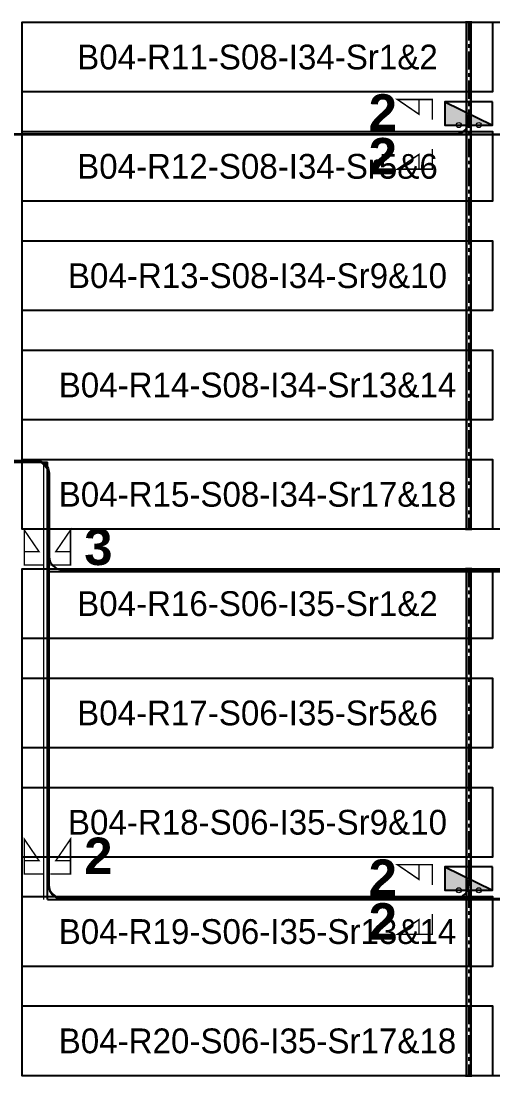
# Model space of a CAD drawing. Header units: metres. Extents: x 532250 to 532639, y 2673852 to 2674172.
# Drawn here: x 532476.5 to 532508.9, y 2674024.2 to 2674096.6 of the extents above; entities that cross this region are included whole.
import ezdxf
from ezdxf.enums import TextEntityAlignment as Align

# ---------------------------------------------------------------- set-up
doc = ezdxf.new("R2010")
doc.units = ezdxf.units.M
doc.header["$MEASUREMENT"] = 0
doc.linetypes.add('CENTER', pattern=[2, 1.25, -0.25, 0.25, -0.25])
for name, color, linetype in [('DC Trench BL-04', 40, 'Continuous'), ('E-Inverter Grouping', 2, 'Continuous'), ('Inverter Block-04', 7, 'Continuous'), ('LT Cable(AG) INV to LT Panel BL-04', 2, 'Continuous'), ('Messenger Wire Block-04 (Master Path)', 30, 'Continuous'), ('Messenger Wire Block-04 (MW Path)', 191, 'Continuous'), ('MMS Table Block-04', 8, 'Continuous'), ('Plan Line - DC', 40, 'Continuous'), ('Section Marking BL-04', 2, 'Continuous')]:
    doc.layers.add(name, color=color, linetype=linetype)
doc.layers.add('PILE', color=1, linetype='Continuous', lineweight=15)
doc.styles.add('BoldTextStyle', font='arialbd.ttf')
doc.styles.get("Standard").update_dxf_attribs({"font": 'Adani Regular.ttf'})

# ---------------------------------------------------------------- blocks, each defined once
blk = doc.blocks.new('MMS Table (32.292 x 4.788)')
at = {"color": 0}
blk.add_lwpolyline([(0, -0.002), (0, 4.786), (32.292, 4.786), (32.292, -0.002)], close=True, dxfattribs=at)
at = {"color": 7}
blk.add_attdef('ID1', text='', height=1.7, dxfattribs=at).set_placement((16.146, 2.392), align=Align.MIDDLE_CENTER)
blk = doc.blocks.new('Inverter Block')
h = blk.add_hatch(color=0)
h.dxf.hatch_style = 1
h.paths.add_polyline_path([(-1.456, 2.269), (-1.456, 0.846), (1.456, 0.846)])
at = {"color": 0}
blk.add_lwpolyline([(1.456, 2.269), (-1.456, 2.269), (-1.456, 0.846), (1.456, 0.846)], close=True, dxfattribs=at)
blk.add_lwpolyline([(-1.456, 2.269), (1.456, 0.846)], dxfattribs=at)
at = {"layer": 'PILE'}
for centre in [(-0.613, 0.846), (0.613, 0.846)]:
    blk.add_circle(centre, 0.156, dxfattribs=at)
at = {"color": 7}
blk.add_attdef('ID', (-1.456, 3.006), '', height=1.8, dxfattribs=at)

msp = doc.modelspace()

# ---------------------------------------------------------------- linework, layer by layer
at = {"layer": 'DC Trench BL-04', "color": 40, "const_width": 0.15}
for points in [[(532507.422, 2674096.571), (532507.122, 2674096.571), (532507.122, 2674061.787), (532507.422, 2674061.787)], [(532507.422, 2674059.071), (532507.122, 2674059.071), (532507.122, 2674024.287), (532507.422, 2674024.287)]]:
    msp.add_lwpolyline(points, close=True, dxfattribs=at)
at = {"layer": 'E-Inverter Grouping', "color": 3}
for points in [[(532541.303, 2674061.791), (532476.619, 2674061.791), (532476.619, 2674096.575), (532541.303, 2674096.575)], [(532541.303, 2674024.291), (532476.619, 2674024.291), (532476.619, 2674059.075), (532541.303, 2674059.075)]]:
    msp.add_lwpolyline(points, close=True, dxfattribs=at)
at = {"layer": 'LT Cable(AG) INV to LT Panel BL-04', "color": 5}
for points in [[(532437.975, 2674047.277), (532436.281, 2674047.277, -0.414214), (532435.381, 2674048.177), (532435.381, 2674051.321, 0.214019), (532435.079, 2674051.994), (532428.365, 2674057.972, -0.214019), (532428.064, 2674058.644), (532428.064, 2674060.364, -0.0289), (532428.07, 2674060.467), (532428.125, 2674060.947, 0.0289), (532428.131, 2674061.051), (532428.131, 2674088.003, -0.414214), (532429.031, 2674088.903), (532506.373, 2674088.903, 0.414214), (532507.273, 2674089.803), (532507.273, 2674090.226)], [(532437.975, 2674047.302), (532436.306, 2674047.302, -0.414214), (532435.406, 2674048.202), (532435.406, 2674051.333, 0.214019), (532435.104, 2674052.005), (532428.39, 2674057.983, -0.214019), (532428.089, 2674058.655), (532428.089, 2674060.362, -0.0289), (532428.095, 2674060.466), (532428.15, 2674060.945, 0.0289), (532428.156, 2674061.049), (532428.156, 2674087.978, -0.414214), (532429.056, 2674088.878), (532571.157, 2674088.878, 0.414214), (532572.057, 2674089.778), (532572.057, 2674090.226)], [(532435.906, 2674047.22, -0.325999), (532435.281, 2674048.077), (532435.281, 2674051.277, 0.214019), (532434.979, 2674051.949), (532428.265, 2674057.927, -0.214019), (532427.964, 2674058.599), (532427.964, 2674060.369, -0.0289), (532427.97, 2674060.473), (532428.025, 2674060.953, 0.0289), (532428.031, 2674061.056), (532428.031, 2674065.603, -0.414214), (532428.931, 2674066.503), (532477.565, 2674066.503, -0.414214), (532478.465, 2674065.603), (532478.465, 2674059.903, 0.414214), (532479.365, 2674059.003), (532571.157, 2674059.003, 0.414214), (532572.057, 2674059.903), (532572.057, 2674060.226)], [(532435.906, 2674047.254, -0.317911), (532435.306, 2674048.102), (532435.306, 2674051.288, 0.214019), (532435.004, 2674051.96), (532428.29, 2674057.938, -0.214019), (532427.989, 2674058.61), (532427.989, 2674060.368, -0.0289), (532427.995, 2674060.472), (532428.05, 2674060.951, 0.0289), (532428.056, 2674061.055), (532428.056, 2674065.578, -0.414214), (532428.956, 2674066.478), (532477.54, 2674066.478, -0.414214), (532478.44, 2674065.578), (532478.44, 2674037.378, 0.414214), (532479.34, 2674036.478), (532506.373, 2674036.478, 0.414214), (532507.273, 2674037.378), (532507.273, 2674037.726)], [(532435.906, 2674047.288, -0.309777), (532435.331, 2674048.127), (532435.331, 2674051.299, 0.214019), (532435.029, 2674051.971), (532428.315, 2674057.949, -0.214019), (532428.014, 2674058.621), (532428.014, 2674060.366, -0.0289), (532428.02, 2674060.47), (532428.075, 2674060.95, 0.0289), (532428.081, 2674061.054), (532428.081, 2674065.553, -0.414214), (532428.981, 2674066.453), (532477.515, 2674066.453, -0.414214), (532478.415, 2674065.553), (532478.415, 2674037.353, 0.414214), (532479.315, 2674036.453), (532571.157, 2674036.453, 0.414214), (532572.057, 2674037.353), (532572.057, 2674037.726)]]:
    msp.add_lwpolyline(points, format="xyb", dxfattribs=at)
at = {"layer": 'Messenger Wire Block-04 (Master Path)'}
for points in [[(532428.156, 2674088.88), (532573.695, 2674088.88)], [(532428.156, 2674066.38), (532478.34, 2674066.38)], [(532478.34, 2674036.38), (532478.34, 2674066.38)], [(532478.34, 2674058.88), (532573.695, 2674058.88)], [(532478.34, 2674036.38), (532573.695, 2674036.38)]]:
    msp.add_lwpolyline(points, dxfattribs=at)
at = {"layer": 'Messenger Wire Block-04 (MW Path)', "const_width": 0.1}
for points in [[(532428.156, 2674088.88), (532573.695, 2674088.88)], [(532428.156, 2674066.38), (532478.34, 2674066.38)], [(532478.09, 2674036.38), (532478.09, 2674066.38)], [(532478.34, 2674058.88), (532573.695, 2674058.88)], [(532478.34, 2674036.38), (532573.695, 2674036.38)]]:
    msp.add_lwpolyline(points, dxfattribs=at)
at = {"layer": 'Plan Line - DC', "color": 6, "linetype": 'CENTER'}
for points in [[(532507.273, 2674096.571), (532507.273, 2674061.787)], [(532507.273, 2674059.071), (532507.273, 2674024.287)]]:
    msp.add_lwpolyline(points, dxfattribs=at)
at = {"layer": 'Section Marking BL-04', "color": 94, "lineweight": 35, "true_color": 0x00a500, "const_width": 0.1}
for points in [[(532504.773, 2674089.878), (532504.773, 2674091.268), (532502.373, 2674091.268), (532503.853, 2674090.258), (532503.853, 2674091.268)], [(532504.773, 2674087.878), (532504.773, 2674086.488), (532502.373, 2674086.488), (532503.853, 2674087.498), (532503.853, 2674086.488)], [(532478.14, 2674059.333), (532476.75, 2674059.333), (532476.75, 2674061.733), (532477.76, 2674060.253), (532476.75, 2674060.253)], [(532478.54, 2674059.333), (532479.93, 2674059.333), (532479.93, 2674061.733), (532478.92, 2674060.253), (532479.93, 2674060.253)], [(532478.14, 2674038.128), (532476.75, 2674038.128), (532476.75, 2674040.528), (532477.76, 2674039.048), (532476.75, 2674039.048)], [(532478.54, 2674038.128), (532479.93, 2674038.128), (532479.93, 2674040.528), (532478.92, 2674039.048), (532479.93, 2674039.048)], [(532504.773, 2674037.378), (532504.773, 2674038.768), (532502.373, 2674038.768), (532503.853, 2674037.758), (532503.853, 2674038.768)], [(532504.773, 2674035.378), (532504.773, 2674033.988), (532502.373, 2674033.988), (532503.853, 2674034.998), (532503.853, 2674033.988)]]:
    msp.add_lwpolyline(points, dxfattribs=at)

# ---------------------------------------------------------------- block references
at = {"layer": 'Inverter Block-04'}
ref = msp.add_blockref('Inverter Block', (532507.273, 2674088.565), dxfattribs=dict(at, xscale=1.124999999976148, yscale=1.124999999976148, zscale=1.124999999976148))
ref.add_attrib('ID', 'B04-I34-ASB11', (532509.38, 2674089.381), dxfattribs={"layer": '0', "color": 7, "height": 2.025})
ref = msp.add_blockref('Inverter Block', (532507.273, 2674036.065), dxfattribs=dict(at, xscale=1.124999999976148, yscale=1.124999999976148, zscale=1.124999999976148))
ref.add_attrib('ID', 'B04-I35-ASB12', (532509.38, 2674036.881), dxfattribs={"layer": '0', "color": 7, "height": 2.025})
at = {"layer": 'MMS Table Block-04'}
for p, values in [((532476.619, 2674091.791), {'ID1': 'B04-R11-S08-I34-Sr1&2'}), ((532476.619, 2674084.291), {'ID1': 'B04-R12-S08-I34-Sr5&6'}), ((532476.619, 2674076.791), {'ID1': 'B04-R13-S08-I34-Sr9&10'}), ((532476.619, 2674069.291), {'ID1': 'B04-R14-S08-I34-Sr13&14'}), ((532476.619, 2674061.791), {'ID1': 'B04-R15-S08-I34-Sr17&18'}), ((532476.619, 2674054.291), {'ID1': 'B04-R16-S06-I35-Sr1&2'}), ((532476.619, 2674046.791), {'ID1': 'B04-R17-S06-I35-Sr5&6'}), ((532476.619, 2674039.291), {'ID1': 'B04-R18-S06-I35-Sr9&10'}), ((532476.619, 2674031.791), {'ID1': 'B04-R19-S06-I35-Sr13&14'}), ((532476.619, 2674024.291), {'ID1': 'B04-R20-S06-I35-Sr17&18'})]:
    msp.add_blockref('MMS Table (32.292 x 4.788)', p, dxfattribs=at).add_auto_attribs(values)

# ---------------------------------------------------------------- texts
at = {"layer": 'Section Marking BL-04', "color": 94, "true_color": 0x00a500, "style": 'BoldTextStyle'}
for s, p in [('2', (532501.373, 2674090.378)), ('2', (532501.373, 2674087.378)), ('3', (532481.84, 2674060.583)), ('2', (532481.84, 2674039.378)), ('2', (532501.373, 2674037.878)), ('2', (532501.373, 2674034.878))]:
    msp.add_text(s, height=2.5, dxfattribs=at).set_placement(p, align=Align.MIDDLE_CENTER)

doc.saveas('drawing.dxf')
